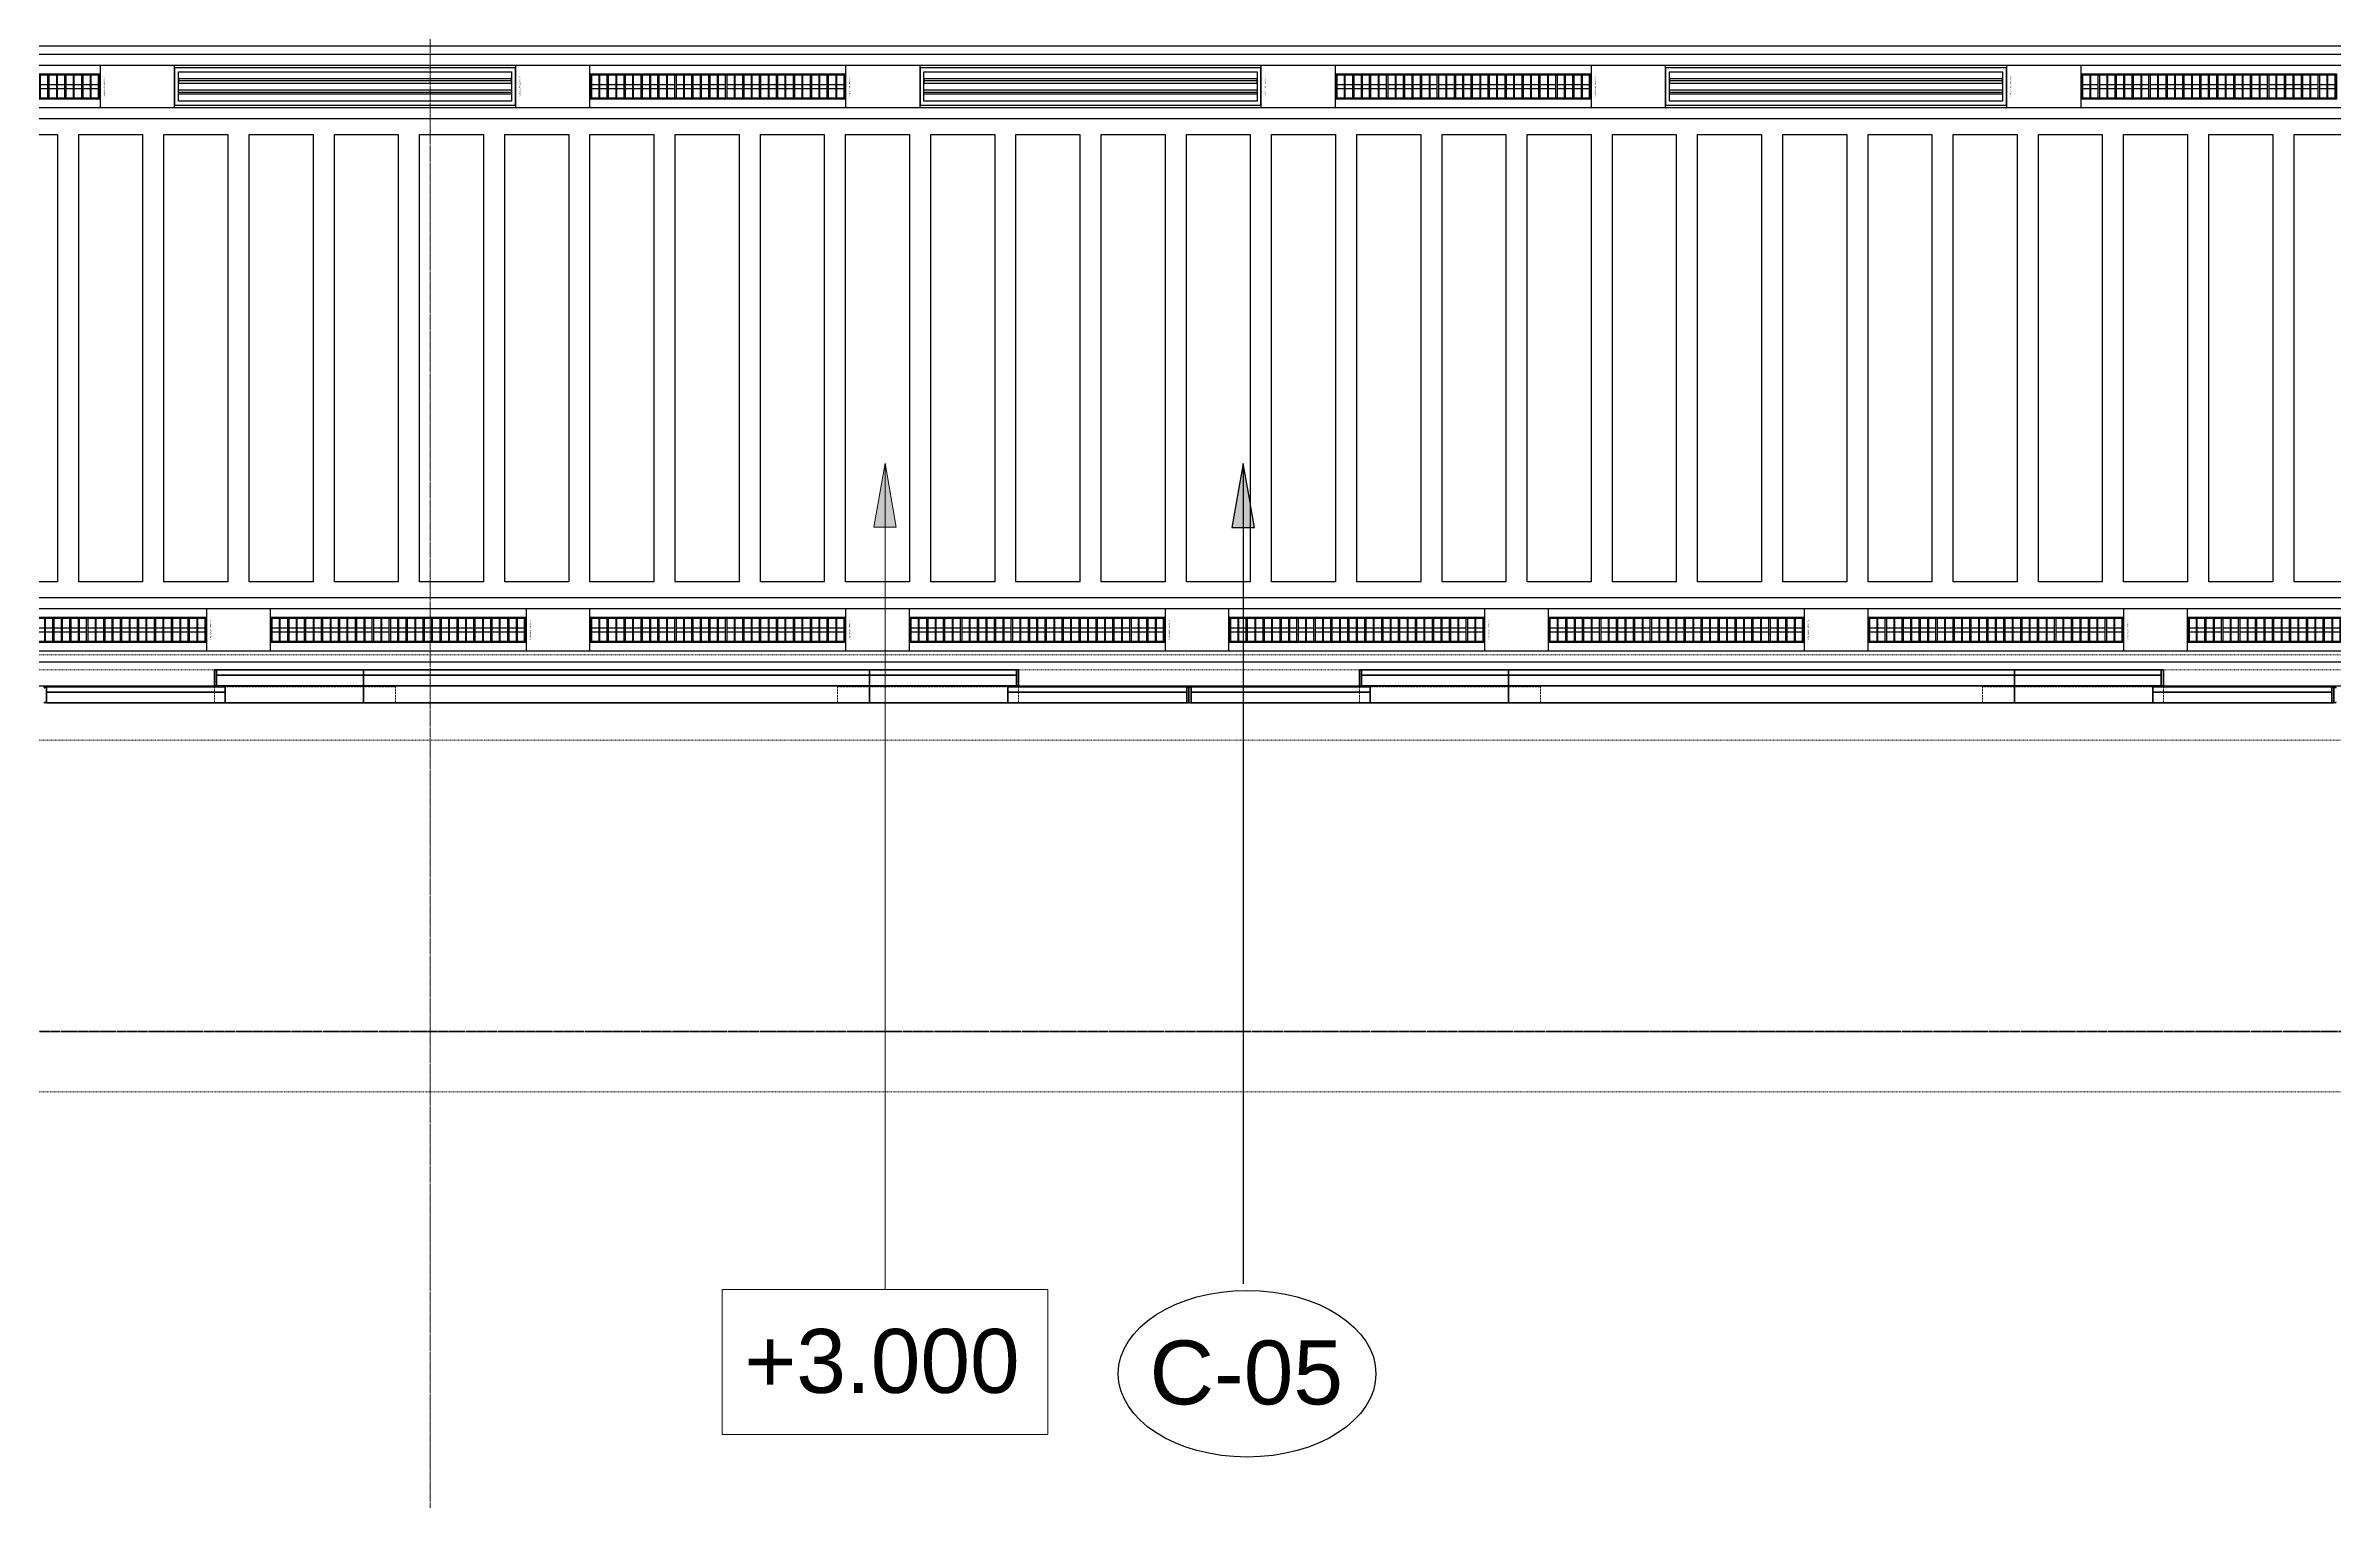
# Model space of a CAD drawing. Header units: millimetres. Extents: x -853488 to -774597, y -17231 to 22435.
# Drawn here: x -803487 to -792743, y -3802 to 3028 of the extents above; entities that cross this region are included whole.
import ezdxf
from ezdxf.enums import TextEntityAlignment as Align
from ezdxf.xclip import XClip

# ---------------------------------------------------------------- set-up
doc = ezdxf.new("R2010")
doc.units = ezdxf.units.MM
doc.header["$XCLIPFRAME"] = 0
for name, pattern in [('DASH', [6.35, 3.175, -3.175]), ('DPA_Grid _ Level 100', [10, 5.5, -1.6, 1.3, -1.6]), ('DPA_Hidden 500', [1.4, 0.8, -0.6])]:
    doc.linetypes.add(name, pattern=pattern)
for name, color, linetype in [('000 - WIPEOUT', 250, 'Continuous'), ('001 - ASCESSORIES', 251, 'Continuous'), ('A04_TUBE SERIES', 2, 'Continuous'), ('A11_ALU.SOLID SHEET', 2, 'Continuous')]:
    doc.layers.add(name, color=color, linetype=linetype)
for name, color, linetype, lineweight in [('A-ANNO-NOTE', 3, 'Continuous', 25), ('A-GENM', 1, 'Continuous', 9), ('A-GENM-HDLN', 2, 'DPA_Hidden 500', 9), ('G-ANNO-SECL', 3, 'Continuous', 9), ('G-ANNO-TEXT', 3, 'Continuous', 9), ('Q-SPCQ', 2, 'Continuous', 35), ('Q-SPCQ-HDLN', 2, 'DASH', 9), ('S-GRID', 251, 'Continuous', 9)]:
    doc.layers.add(name, color=color, linetype=linetype, lineweight=lineweight)
doc.styles.add('Arial_2', font='arial.ttf', dxfattribs={"height": 300})

# ---------------------------------------------------------------- blocks, each defined once
blk = doc.blocks.new('DPA_Speciality_PlatformScreenDoor - Length_135300-12767973-4261-01 ENLARGED UPPER PLATFORM LEVEL - REFLECTED CEILING PLAN - SHEET 2')
at = {"layer": 'A-GENM'}
for p, q in [((76213, -250), (76015, -250)), ((76015, -250), (76213, -250)), ((76108, -250), (76018, -250)), ((76018, -250), (76108, -250)), ((76118, -250), (76208, -250)), ((76208, -250), (76118, -250)), ((80587, -250), (80785, -250)), ((80785, -250), (80587, -250)), ((80682, -250), (80592, -250)), ((80592, -250), (80682, -250)), ((80693, -250), (80783, -250)), ((80783, -250), (80693, -250)), ((81588, -250), (81390, -250)), ((81390, -250), (81588, -250)), ((81483, -250), (81393, -250)), ((81393, -250), (81483, -250)), ((81493, -250), (81583, -250)), ((81583, -250), (81493, -250)), ((85962, -250), (86160, -250)), ((86160, -250), (85962, -250)), ((86057, -250), (85967, -250)), ((85967, -250), (86057, -250)), ((86068, -250), (86158, -250)), ((86158, -250), (86068, -250)), ((76765, -330), (76889, -330)), ((76776, -330), (76829, -330)), ((76825, -330), (76878, -330)), ((78365, -330), (78489, -330)), ((78376, -330), (78429, -330)), ((78425, -330), (78478, -330)), ((82140, -330), (82264, -330)), ((82151, -330), (82204, -330)), ((82200, -330), (82253, -330)), ((83740, -330), (83864, -330)), ((83751, -330), (83804, -330)), ((83800, -330), (83853, -330))]:
    blk.add_line(p, q, dxfattribs=at)
at = {"layer": 'A-GENM-HDLN'}
for p, q in [((76513, -175), (76513, -250)), ((76513, -175), (77363, -175)), ((77363, -250), (77363, -175)), ((79438, -250), (79438, -175)), ((80288, -175), (79438, -175)), ((80288, -175), (80288, -250)), ((81888, -175), (81888, -250)), ((81888, -175), (82738, -175)), ((82738, -250), (82738, -175)), ((84813, -250), (84813, -175)), ((85663, -175), (84813, -175)), ((85663, -175), (85663, -250)), ((76513, -250), (77363, -250)), ((80288, -250), (79438, -250)), ((81888, -250), (82738, -250)), ((85663, -250), (84813, -250))]:
    blk.add_line(p, q, dxfattribs=at)
at = {"layer": 'Q-SPCQ', "linetype": 'DASH', "lineweight": 9}
blk.add_line((61743, 1650), (132340, 1650), dxfattribs=at)
at = {"layer": 'Q-SPCQ'}
for p, q in [((75713, -245), (75713, -180)), ((75713, -180), (75713, -245)), ((75713, -180), (75713, -245)), ((75713, -245), (75713, -180)), ((76563, -175), (75723, -175)), ((75723, -175), (76563, -175)), ((75723, -175), (75723, -225)), ((75723, -175), (75723, -225)), ((75723, -245), (75723, -180)), ((75723, -180), (75723, -245)), ((75753, -175), (76533, -175)), ((76533, -175), (75753, -175)), ((76533, -175), (75753, -175)), ((75753, -175), (76533, -175)), ((76513, -175), (77213, -175)), ((76563, -225), (76563, -175)), ((76563, -175), (76563, -225)), ((77213, -175), (77213, -330)), ((77213, -175), (79588, -175)), ((77213, -330), (77213, -175)), ((77213, -200), (77213, -176)), ((77213, -176), (77213, -200)), ((77213, -305), (77213, -200)), ((77213, -200), (77213, -305)), ((79588, -175), (79588, -330)), ((79588, -175), (80288, -175)), ((79588, -330), (79588, -175)), ((79588, -200), (79588, -176)), ((79588, -176), (79588, -200)), ((79588, -305), (79588, -200)), ((79588, -200), (79588, -305)), ((80238, -175), (81078, -175)), ((81078, -175), (80238, -175)), ((80238, -175), (80238, -225)), ((80238, -225), (80238, -175)), ((81048, -175), (80268, -175)), ((80268, -175), (81048, -175)), ((80268, -175), (81048, -175)), ((81048, -175), (80268, -175)), ((81078, -225), (81078, -175)), ((81078, -225), (81078, -175)), ((81078, -180), (81078, -245)), ((81078, -245), (81078, -180)), ((81088, -245), (81088, -180)), ((81088, -180), (81088, -245)), ((81088, -180), (81088, -245)), ((81088, -245), (81088, -180)), ((81938, -175), (81098, -175)), ((81098, -175), (81938, -175)), ((81098, -175), (81098, -225)), ((81098, -175), (81098, -225)), ((81098, -245), (81098, -180)), ((81098, -180), (81098, -245)), ((81128, -175), (81908, -175)), ((81908, -175), (81128, -175)), ((81908, -175), (81128, -175)), ((81128, -175), (81908, -175)), ((81888, -175), (82588, -175)), ((81938, -225), (81938, -175)), ((81938, -175), (81938, -225)), ((82588, -175), (82588, -330)), ((82588, -175), (84963, -175)), ((82588, -330), (82588, -175)), ((82588, -200), (82588, -176)), ((82588, -176), (82588, -200)), ((82588, -305), (82588, -200)), ((82588, -200), (82588, -305)), ((84963, -175), (84963, -330)), ((84963, -175), (85663, -175)), ((84963, -330), (84963, -175)), ((84963, -200), (84963, -176)), ((84963, -176), (84963, -200)), ((84963, -305), (84963, -200)), ((84963, -200), (84963, -305)), ((85612, -175), (86452, -175)), ((86452, -175), (85612, -175)), ((85612, -175), (85612, -225)), ((85612, -225), (85612, -175)), ((86423, -175), (85642, -175)), ((85642, -175), (86423, -175)), ((85642, -175), (86423, -175)), ((86423, -175), (85642, -175)), ((86452, -225), (86452, -175)), ((86452, -225), (86452, -175)), ((86452, -180), (86452, -245)), ((86452, -245), (86452, -180)), ((75723, -225), (76563, -225)), ((76563, -225), (75723, -225)), ((75723, -250), (75723, -225)), ((75723, -225), (75723, -250)), ((76563, -225), (75723, -225)), ((75723, -225), (75723, -250)), ((75723, -250), (75723, -225)), ((75723, -225), (76563, -225)), ((76563, -225), (75723, -225)), ((75723, -225), (76563, -225)), ((75723, -250), (76563, -250)), ((76563, -250), (75723, -250)), ((75723, -250), (76563, -250)), ((76563, -250), (75723, -250)), ((76533, -225), (75753, -225)), ((75753, -225), (76533, -225)), ((75753, -225), (76533, -225)), ((76533, -225), (75753, -225)), ((76513, -225), (75773, -225)), ((75773, -225), (76513, -225)), ((76513, -225), (75773, -225)), ((75773, -225), (76513, -225)), ((76513, -250), (75773, -250)), ((75773, -250), (76513, -250)), ((76513, -250), (75773, -250)), ((75773, -250), (76513, -250)), ((76513, -305), (76513, -250)), ((76513, -250), (76513, -330)), ((76523, -255), (76513, -255)), ((76513, -255), (76513, -330)), ((76513, -330), (76513, -255)), ((76513, -255), (76523, -255)), ((76513, -329), (76513, -305)), ((76523, -330), (76523, -255)), ((76523, -255), (76523, -330)), ((77213, -255), (76523, -255)), ((76523, -255), (77213, -255)), ((76523, -255), (76523, -305)), ((76523, -255), (76523, -305)), ((77213, -305), (76523, -305)), ((76523, -305), (77203, -305)), ((76523, -305), (76523, -330)), ((76523, -305), (76523, -330)), ((76523, -305), (77203, -305)), ((77203, -305), (76523, -305)), ((76523, -330), (76523, -305)), ((76523, -305), (76523, -330)), ((77213, -305), (76523, -305)), ((76523, -305), (77213, -305)), ((76563, -225), (76563, -250)), ((76563, -225), (76563, -250)), ((76563, -250), (76563, -225)), ((76563, -225), (76563, -250)), ((76573, -255), (77153, -255)), ((77153, -255), (76573, -255)), ((77163, -255), (76573, -255)), ((76573, -255), (77163, -255)), ((77153, -305), (76573, -305)), ((76573, -305), (77153, -305)), ((77153, -305), (76573, -305)), ((76573, -305), (77153, -305)), ((77163, -305), (76573, -305)), ((76573, -305), (77163, -305)), ((76573, -305), (77153, -305)), ((77153, -305), (76573, -305)), ((77203, -305), (77213, -305)), ((79588, -255), (77213, -255)), ((77213, -255), (79588, -255)), ((77213, -255), (77213, -305)), ((77213, -255), (77213, -305)), ((77213, -305), (77213, -255)), ((77213, -255), (77213, -305)), ((77213, -329), (77213, -305)), ((79588, -305), (77213, -305)), ((77213, -305), (77223, -305)), ((77213, -330), (77213, -305)), ((77213, -305), (77213, -330)), ((79588, -305), (77213, -305)), ((77213, -305), (79588, -305)), ((77213, -305), (77213, -329)), ((77213, -330), (77213, -305)), ((77213, -305), (77213, -330)), ((77223, -305), (79578, -305)), ((77223, -305), (79578, -305)), ((79578, -305), (77223, -305)), ((79538, -255), (77263, -255)), ((77263, -255), (79538, -255)), ((79538, -305), (77263, -305)), ((77263, -305), (79538, -305)), ((77273, -255), (79528, -255)), ((79528, -255), (77273, -255)), ((79528, -305), (77273, -305)), ((77273, -305), (79528, -305)), ((79528, -305), (77273, -305)), ((77273, -305), (79528, -305)), ((77273, -305), (79528, -305)), ((79528, -305), (77273, -305)), ((79578, -305), (79588, -305)), ((79588, -255), (80278, -255)), ((80278, -255), (79588, -255)), ((79588, -255), (79588, -305)), ((79588, -305), (79588, -255)), ((79588, -305), (79588, -255)), ((79588, -255), (79588, -305)), ((79588, -329), (79588, -305)), ((79588, -305), (79598, -305)), ((80278, -305), (79588, -305)), ((79588, -305), (79588, -330)), ((79588, -330), (79588, -305)), ((79588, -305), (80278, -305)), ((80278, -305), (79588, -305)), ((79588, -305), (79588, -329)), ((79588, -330), (79588, -305)), ((79588, -305), (79588, -330)), ((79598, -305), (80278, -305)), ((80278, -305), (79598, -305)), ((79598, -305), (80278, -305)), ((79638, -255), (80228, -255)), ((80228, -255), (79638, -255)), ((79638, -305), (80228, -305)), ((80228, -305), (79638, -305)), ((80228, -255), (79648, -255)), ((79648, -255), (80228, -255)), ((79648, -305), (80228, -305)), ((80228, -305), (79648, -305)), ((79648, -305), (80228, -305)), ((80228, -305), (79648, -305)), ((80228, -305), (79648, -305)), ((79648, -305), (80228, -305)), ((81078, -225), (80238, -225)), ((80238, -225), (81078, -225)), ((80238, -250), (80238, -225)), ((80238, -250), (80238, -225)), ((81078, -225), (80238, -225)), ((80238, -225), (80238, -250)), ((80238, -250), (80238, -225)), ((80238, -225), (81078, -225)), ((80238, -225), (81078, -225)), ((81078, -225), (80238, -225)), ((81078, -250), (80238, -250)), ((80238, -250), (81078, -250)), ((80238, -250), (81078, -250)), ((81078, -250), (80238, -250)), ((80268, -225), (81048, -225)), ((81048, -225), (80268, -225)), ((81048, -225), (80268, -225)), ((80268, -225), (81048, -225)), ((80278, -255), (80278, -330)), ((80288, -255), (80278, -255)), ((80278, -255), (80288, -255)), ((80278, -330), (80278, -255)), ((80278, -305), (80278, -255)), ((80278, -305), (80278, -255)), ((80278, -330), (80278, -305)), ((80278, -330), (80278, -305)), ((80278, -305), (80278, -330)), ((80278, -330), (80278, -305)), ((80288, -225), (81028, -225)), ((81028, -225), (80288, -225)), ((80288, -225), (81028, -225)), ((81028, -225), (80288, -225)), ((80288, -250), (81028, -250)), ((81028, -250), (80288, -250)), ((80288, -250), (81028, -250)), ((81028, -250), (80288, -250)), ((80288, -330), (80288, -250)), ((80288, -250), (80288, -305)), ((80288, -330), (80288, -255)), ((80288, -255), (80288, -330)), ((80288, -305), (80288, -329)), ((81078, -225), (81078, -250)), ((81078, -250), (81078, -225)), ((81078, -250), (81078, -225)), ((81078, -225), (81078, -250)), ((81098, -225), (81938, -225)), ((81938, -225), (81098, -225)), ((81098, -250), (81098, -225)), ((81098, -225), (81098, -250)), ((81938, -225), (81098, -225)), ((81098, -225), (81098, -250)), ((81098, -250), (81098, -225)), ((81098, -225), (81938, -225)), ((81938, -225), (81098, -225)), ((81098, -225), (81938, -225)), ((81098, -250), (81938, -250)), ((81938, -250), (81098, -250)), ((81098, -250), (81938, -250)), ((81938, -250), (81098, -250)), ((81908, -225), (81128, -225)), ((81128, -225), (81908, -225)), ((81128, -225), (81908, -225)), ((81908, -225), (81128, -225)), ((81888, -225), (81148, -225)), ((81148, -225), (81888, -225)), ((81888, -225), (81148, -225)), ((81148, -225), (81888, -225)), ((81888, -250), (81148, -250)), ((81148, -250), (81888, -250)), ((81888, -250), (81148, -250)), ((81148, -250), (81888, -250)), ((81888, -305), (81888, -250)), ((81888, -250), (81888, -330)), ((81898, -255), (81888, -255)), ((81888, -255), (81888, -330)), ((81888, -330), (81888, -255)), ((81888, -255), (81898, -255)), ((81888, -329), (81888, -305)), ((81898, -330), (81898, -255)), ((81898, -255), (81898, -330)), ((82588, -255), (81898, -255)), ((81898, -255), (82588, -255)), ((81898, -255), (81898, -305)), ((81898, -255), (81898, -305)), ((82588, -305), (81898, -305)), ((81898, -305), (82578, -305)), ((81898, -305), (81898, -330)), ((81898, -305), (81898, -330)), ((81898, -305), (82578, -305)), ((82578, -305), (81898, -305)), ((81898, -330), (81898, -305)), ((81898, -305), (81898, -330)), ((82588, -305), (81898, -305)), ((81898, -305), (82588, -305)), ((81938, -225), (81938, -250)), ((81938, -225), (81938, -250)), ((81938, -250), (81938, -225)), ((81938, -225), (81938, -250)), ((81948, -255), (82528, -255)), ((82528, -255), (81948, -255)), ((82538, -255), (81948, -255)), ((81948, -255), (82538, -255)), ((82528, -305), (81948, -305)), ((81948, -305), (82528, -305)), ((82528, -305), (81948, -305)), ((81948, -305), (82528, -305)), ((82538, -305), (81948, -305)), ((81948, -305), (82538, -305)), ((81948, -305), (82528, -305)), ((82528, -305), (81948, -305)), ((82578, -305), (82588, -305)), ((84963, -255), (82588, -255)), ((82588, -255), (84963, -255)), ((82588, -255), (82588, -305)), ((82588, -255), (82588, -305)), ((82588, -305), (82588, -255)), ((82588, -255), (82588, -305)), ((82588, -329), (82588, -305)), ((84963, -305), (82588, -305)), ((82588, -305), (82598, -305)), ((82588, -330), (82588, -305)), ((82588, -305), (82588, -330)), ((84963, -305), (82588, -305)), ((82588, -305), (84963, -305)), ((82588, -305), (82588, -329)), ((82588, -330), (82588, -305)), ((82588, -305), (82588, -330)), ((82598, -305), (84953, -305)), ((82598, -305), (84953, -305)), ((84953, -305), (82598, -305)), ((84913, -255), (82638, -255)), ((82638, -255), (84913, -255)), ((84913, -305), (82638, -305)), ((82638, -305), (84913, -305)), ((82648, -255), (84903, -255)), ((84903, -255), (82648, -255)), ((84903, -305), (82648, -305)), ((82648, -305), (84903, -305)), ((84903, -305), (82648, -305)), ((82648, -305), (84903, -305)), ((82648, -305), (84903, -305)), ((84903, -305), (82648, -305)), ((84953, -305), (84963, -305)), ((84963, -255), (85653, -255)), ((85653, -255), (84963, -255)), ((84963, -255), (84963, -305)), ((84963, -305), (84963, -255)), ((84963, -305), (84963, -255)), ((84963, -255), (84963, -305)), ((84963, -329), (84963, -305)), ((84963, -305), (84973, -305)), ((85653, -305), (84963, -305)), ((84963, -305), (84963, -330)), ((84963, -330), (84963, -305)), ((84963, -305), (85653, -305)), ((85653, -305), (84963, -305)), ((84963, -305), (84963, -329)), ((84963, -330), (84963, -305)), ((84963, -305), (84963, -330)), ((84973, -305), (85653, -305)), ((85653, -305), (84973, -305)), ((84973, -305), (85653, -305)), ((85013, -255), (85602, -255)), ((85602, -255), (85013, -255)), ((85013, -305), (85602, -305)), ((85602, -305), (85013, -305)), ((85602, -255), (85023, -255)), ((85023, -255), (85602, -255)), ((85023, -305), (85602, -305)), ((85602, -305), (85023, -305)), ((85023, -305), (85602, -305)), ((85602, -305), (85023, -305)), ((85602, -305), (85023, -305)), ((85023, -305), (85602, -305)), ((86452, -225), (85612, -225)), ((85612, -225), (86452, -225)), ((85612, -250), (85612, -225)), ((85612, -250), (85612, -225)), ((86452, -225), (85612, -225)), ((85612, -225), (85612, -250)), ((85612, -250), (85612, -225)), ((85612, -225), (86452, -225)), ((85612, -225), (86452, -225)), ((86452, -225), (85612, -225)), ((86452, -250), (85612, -250)), ((85612, -250), (86452, -250)), ((85612, -250), (86452, -250)), ((86452, -250), (85612, -250)), ((85642, -225), (86423, -225)), ((86423, -225), (85642, -225)), ((86423, -225), (85642, -225)), ((85642, -225), (86423, -225)), ((85653, -255), (85653, -330)), ((85663, -255), (85653, -255)), ((85653, -255), (85663, -255)), ((85653, -330), (85653, -255)), ((85653, -305), (85653, -255)), ((85653, -305), (85653, -255)), ((85653, -330), (85653, -305)), ((85653, -330), (85653, -305)), ((85653, -305), (85653, -330)), ((85653, -330), (85653, -305)), ((85663, -225), (86402, -225)), ((86402, -225), (85663, -225)), ((85663, -225), (86402, -225)), ((86402, -225), (85663, -225)), ((85663, -250), (86402, -250)), ((86402, -250), (85663, -250)), ((85663, -250), (86402, -250)), ((86402, -250), (85663, -250)), ((85663, -330), (85663, -250)), ((85663, -250), (85663, -305)), ((85663, -330), (85663, -255)), ((85663, -255), (85663, -330)), ((85663, -305), (85663, -329)), ((86452, -225), (86452, -250)), ((86452, -250), (86452, -225)), ((86452, -250), (86452, -225)), ((86452, -225), (86452, -250)), ((76513, -330), (77213, -330)), ((76513, -330), (76523, -330)), ((76523, -330), (76513, -330)), ((77203, -330), (76523, -330)), ((76523, -330), (77213, -330)), ((76523, -330), (77203, -330)), ((77203, -330), (76523, -330)), ((77153, -330), (76573, -330)), ((76573, -330), (77153, -330)), ((77153, -330), (76573, -330)), ((76573, -330), (77153, -330)), ((77213, -330), (77203, -330)), ((77213, -330), (79588, -330)), ((77223, -330), (77213, -330)), ((77213, -330), (79588, -330)), ((79578, -330), (77223, -330)), ((77223, -330), (79578, -330)), ((79578, -330), (77223, -330)), ((79528, -330), (77273, -330)), ((77273, -330), (79528, -330)), ((79528, -330), (77273, -330)), ((77273, -330), (79528, -330)), ((79588, -330), (79578, -330)), ((79588, -330), (80288, -330)), ((79588, -330), (80278, -330)), ((79598, -330), (79588, -330)), ((80278, -330), (79598, -330)), ((80278, -330), (79598, -330)), ((79598, -330), (80278, -330)), ((79648, -330), (80228, -330)), ((80228, -330), (79648, -330)), ((79648, -330), (80228, -330)), ((80228, -330), (79648, -330)), ((80278, -330), (80288, -330)), ((80288, -330), (80278, -330)), ((81888, -330), (82588, -330)), ((81888, -330), (81898, -330)), ((81898, -330), (81888, -330)), ((82578, -330), (81898, -330)), ((81898, -330), (82588, -330)), ((81898, -330), (82578, -330)), ((82578, -330), (81898, -330)), ((82528, -330), (81948, -330)), ((81948, -330), (82528, -330)), ((82528, -330), (81948, -330)), ((81948, -330), (82528, -330)), ((82588, -330), (82578, -330)), ((82588, -330), (84963, -330)), ((82598, -330), (82588, -330)), ((82588, -330), (84963, -330)), ((84953, -330), (82598, -330)), ((82598, -330), (84953, -330)), ((84953, -330), (82598, -330)), ((84903, -330), (82648, -330)), ((82648, -330), (84903, -330)), ((84903, -330), (82648, -330)), ((82648, -330), (84903, -330)), ((84963, -330), (84953, -330)), ((84963, -330), (85663, -330)), ((84963, -330), (85653, -330)), ((84973, -330), (84963, -330)), ((85653, -330), (84973, -330)), ((85653, -330), (84973, -330)), ((84973, -330), (85653, -330)), ((85023, -330), (85602, -330)), ((85602, -330), (85023, -330)), ((85023, -330), (85602, -330)), ((85602, -330), (85023, -330)), ((85653, -330), (85663, -330)), ((85663, -330), (85653, -330))]:
    blk.add_line(p, q, dxfattribs=at)
for centre, start, end in [((75708, -180), 0, 180), ((75708, -180), 360, 30), ((75718, -180), 0, 180), ((75718, -180), 150, 180), ((75718, -180), 60, 120), ((75718, -180), 0, 45), ((81083, -180), 0, 180), ((81083, -180), 135, 180), ((81083, -180), 60, 120), ((81083, -180), 360, 30), ((81093, -180), 0, 180), ((81093, -180), 150, 180), ((81093, -180), 60, 120), ((81093, -180), 0, 45), ((86458, -180), 0, 180), ((86458, -180), 135, 180), ((75708, -245), 180, 0), ((75708, -245), 330, 0), ((75718, -245), 180, 210), ((75718, -245), 180, 360), ((75718, -245), 240, 300), ((75718, -245), 330, 360), ((81083, -245), 180, 210), ((81083, -245), 180, 0), ((81083, -245), 240, 300), ((81083, -245), 330, 0), ((81093, -245), 180, 210), ((81093, -245), 180, 360), ((81093, -245), 240, 300), ((81093, -245), 330, 360), ((86458, -245), 180, 210), ((86458, -245), 180, 0)]:
    blk.add_arc(centre, 5, start, end, dxfattribs=at)
at = {"layer": 'Q-SPCQ-HDLN'}
for p, q in [((132340, 0), (61743, 0)), ((132340, -330), (61743, -330)), ((132340, -400), (61743, -400))]:
    blk.add_line(p, q, dxfattribs=at)
blk = doc.blocks.new('Ceiling Tags - Ceiling Tags-9510765-4261-01 ENLARGED UPPER PLATFORM LEVEL - REFLECTED CEILING PLAN - SHEET 2')
at = {"layer": 'A-ANNO-NOTE'}
blk.add_ellipse((0, 0), major_axis=(6.05, 0), ratio=0.646436, dxfattribs=at)
blk = doc.blocks.new('*U1666')
at = {"layer": 'S-GRID', "linetype": 'DPA_Grid _ Level 100'}
blk.add_line((0, -19375), (0, 17167.1), dxfattribs=at)
blk = doc.blocks.new('*U470')
at = {"color": 1}
blk.add_wipeout([(600, -60), (-600, -60), (-600, 60), (600, 60)], dxfattribs=at).dxf.layer = '000 - WIPEOUT'
at = {"layer": '001 - ASCESSORIES', "color": 0}
blk.add_lwpolyline([(600, -60), (-600, -60), (-600, 60), (600, 60)], close=True, dxfattribs=at)
at = {"layer": '001 - ASCESSORIES'}
for points in [[(-593, -55), (-598, -55), (-598, 55), (-593, 55)], [(595, -55), (-595, -55), (-595, 55), (595, 55)], [(-559, -55), (-554, -55), (-554, 55), (-559, 55)], [(-514, -55), (-519, -55), (-519, 55), (-514, 55)], [(-479, -55), (-474, -55), (-474, 55), (-479, 55)], [(-435, -55), (-440, -55), (-440, 55), (-435, 55)], [(-400, -55), (-395, -55), (-395, 55), (-400, 55)], [(-355, -55), (-360, -55), (-360, 55), (-355, 55)], [(-320, -55), (-315, -55), (-315, 55), (-320, 55)], [(-276, -55), (-281, -55), (-281, 55), (-276, 55)], [(-241, -55), (-236, -55), (-236, 55), (-241, 55)], [(-196, -55), (-201, -55), (-201, 55), (-196, 55)], [(-161, -55), (-156, -55), (-156, 55), (-161, 55)], [(-117, -55), (-122, -55), (-122, 55), (-117, 55)], [(-82, -55), (-77, -55), (-77, 55), (-82, 55)], [(-37, -55), (-42, -55), (-42, 55), (-37, 55)], [(-3, -55), (3, -55), (3, 55), (-3, 55)], [(42, -55), (37, -55), (37, 55), (42, 55)], [(77, -55), (82, -55), (82, 55), (77, 55)], [(122, -55), (117, -55), (117, 55), (122, 55)], [(156, -55), (161, -55), (161, 55), (156, 55)], [(201, -55), (196, -55), (196, 55), (201, 55)], [(236, -55), (241, -55), (241, 55), (236, 55)], [(281, -55), (276, -55), (276, 55), (281, 55)], [(315, -55), (320, -55), (320, 55), (315, 55)], [(360, -55), (355, -55), (355, 55), (360, 55)], [(395, -55), (400, -55), (400, 55), (395, 55)], [(440, -55), (435, -55), (435, 55), (440, 55)], [(474, -55), (479, -55), (479, 55), (474, 55)], [(519, -55), (514, -55), (514, 55), (519, 55)], [(554, -55), (559, -55), (559, 55), (554, 55)], [(598, -55), (593, -55), (593, 55), (598, 55)]]:
    blk.add_lwpolyline(points, close=True, dxfattribs=at)
for points in [[(-593, 10), (-559, 10)], [(-554, 10), (-519, 10)], [(-514, 10), (-479, 10)], [(-474, 10), (-440, 10)], [(-435, 10), (-400, 10)], [(-395, 10), (-360, 10)], [(-355, 10), (-320, 10)], [(-315, 10), (-281, 10)], [(-276, 10), (-241, 10)], [(-236, 10), (-201, 10)], [(-196, 10), (-161, 10)], [(-156, 10), (-122, 10)], [(-117, 10), (-82, 10)], [(-77, 10), (-42, 10)], [(-37, 10), (-3, 10)], [(3, 10), (37, 10)], [(42, 10), (77, 10)], [(82, 10), (117, 10)], [(122, 10), (156, 10)], [(161, 10), (196, 10)], [(201, 10), (236, 10)], [(241, 10), (276, 10)], [(281, 10), (315, 10)], [(320, 10), (355, 10)], [(360, 10), (395, 10)], [(400, 10), (435, 10)], [(440, 10), (474, 10)], [(479, 10), (514, 10)], [(519, 10), (554, 10)], [(559, 10), (593, 10)], [(-593, -10), (-559, -10)], [(-554, -10), (-519, -10)], [(-514, -10), (-479, -10)], [(-474, -10), (-440, -10)], [(-435, -10), (-400, -10)], [(-395, -10), (-360, -10)], [(-355, -10), (-320, -10)], [(-315, -10), (-281, -10)], [(-276, -10), (-241, -10)], [(-236, -10), (-201, -10)], [(-196, -10), (-161, -10)], [(-156, -10), (-122, -10)], [(-117, -10), (-82, -10)], [(-77, -10), (-42, -10)], [(-37, -10), (-3, -10)], [(3, -10), (37, -10)], [(42, -10), (77, -10)], [(82, -10), (117, -10)], [(122, -10), (156, -10)], [(161, -10), (196, -10)], [(201, -10), (236, -10)], [(241, -10), (276, -10)], [(281, -10), (315, -10)], [(320, -10), (355, -10)], [(360, -10), (395, -10)], [(400, -10), (435, -10)], [(440, -10), (474, -10)], [(479, -10), (514, -10)], [(519, -10), (554, -10)], [(559, -10), (593, -10)]]:
    blk.add_lwpolyline(points, dxfattribs=at)
blk = doc.blocks.new('*U473')
at = {"layer": 'A11_ALU.SOLID SHEET', "color": 0}
blk.add_lwpolyline([(350, -98.8), (350, 98.8), (0, 98.8), (0, -98.8)], close=True, dxfattribs=at)
at = {"layer": 'Defpoints', "color": 250}
blk.add_point((0, 0), dxfattribs=at)
blk.add_text('AL.SHEET-HAT-TYPE-R', height=6, rotation=270, dxfattribs=at).set_placement((15, 0), align=Align.BOTTOM_CENTER)
blk = doc.blocks.new('*U475')
at = {"layer": '001 - ASCESSORIES', "color": 0, "linetype": 'ByBlock'}
blk.add_lwpolyline([(800, 87), (-800, 87), (-800, -87), (800, -87)], close=True, dxfattribs=at)
at = {"layer": '001 - ASCESSORIES', "linetype": 'ByBlock'}
for points in [[(-782, 69), (782, 69), (782, -69), (-782, -69)], [(782, 36), (-782, 36), (-782, 16), (782, 16)], [(-782, -16), (782, -16), (782, -36), (-782, -36)]]:
    blk.add_lwpolyline(points, close=True, dxfattribs=at)
for points in [[(782, 26), (-782, 26)], [(-782, -26), (782, -26)]]:
    blk.add_lwpolyline(points, dxfattribs=at)
blk = doc.blocks.new('*U478')
at = {"layer": 'A11_ALU.SOLID SHEET', "color": 0}
blk.add_lwpolyline([(300, -98.8), (300, 98.8), (0, 98.8), (0, -98.8)], close=True, dxfattribs=at)
at = {"layer": 'Defpoints', "color": 250}
blk.add_point((0, 0), dxfattribs=at)
blk.add_text('AL.SHEET-HAT-TYPE-R', height=6, rotation=270, dxfattribs=at).set_placement((15, 0), align=Align.BOTTOM_CENTER)
blk = doc.blocks.new('*U495')
blk.add_attdef('EXTR.OVL-LENGTH_', (-25, -59), '', height=5)
blk.add_wipeout([(-25, 0), (25, 0), (25, 67400), (-25, 67400)]).dxf.layer = '000 - WIPEOUT'
at = {"layer": 'A04_TUBE SERIES', "color": 0}
blk.add_lwpolyline([(-25, 0), (25, 0), (25, 67400), (-25, 67400)], close=True, dxfattribs=at)
blk = doc.blocks.new('*U497')
blk.add_attdef('EXTR.OVL-LENGTH_', (-25, -59), '', height=5)
blk.add_wipeout([(-25, 0), (25, 0), (25, 67400), (-25, 67400)]).dxf.layer = '000 - WIPEOUT'
at = {"layer": 'A04_TUBE SERIES', "color": 0}
blk.add_lwpolyline([(-25, 0), (25, 0), (25, 67400), (-25, 67400)], close=True, dxfattribs=at)
blk = doc.blocks.new('*U499')
blk.add_attdef('EXTR.OVL-LENGTH_', (-25, -59), '', height=5)
blk.add_wipeout([(-25, 0), (25, 0), (25, 67400), (-25, 67400)]).dxf.layer = '000 - WIPEOUT'
at = {"layer": 'A04_TUBE SERIES', "color": 0}
blk.add_lwpolyline([(-25, 0), (25, 0), (25, 67400), (-25, 67400)], close=True, dxfattribs=at)
blk = doc.blocks.new('*U501')
blk.add_attdef('EXTR.OVL-LENGTH_', (-25, -59), '', height=5)
blk.add_wipeout([(-25, 0), (25, 0), (25, 67400), (-25, 67400)]).dxf.layer = '000 - WIPEOUT'
at = {"layer": 'A04_TUBE SERIES', "color": 0}
blk.add_lwpolyline([(-25, 0), (25, 0), (25, 67400), (-25, 67400)], close=True, dxfattribs=at)
blk = doc.blocks.new('*U622')
at = {"color": 3}
for points in [[(-1050, -14450), (1050, -14450), (1050, -14750), (-1050, -14750)], [(-1050, -14850), (1050, -14850), (1050, -15150), (-1050, -15150)], [(-1050, -15250), (1050, -15250), (1050, -15550), (-1050, -15550)], [(-1050, -15650), (1050, -15650), (1050, -15950), (-1050, -15950)], [(-1050, -16050), (1050, -16050), (1050, -16350), (-1050, -16350)], [(-1050, -16450), (1050, -16450), (1050, -16750), (-1050, -16750)], [(-1050, -16850), (1050, -16850), (1050, -17150), (-1050, -17150)], [(-1050, -17250), (1050, -17250), (1050, -17550), (-1050, -17550)], [(-1050, -17650), (1050, -17650), (1050, -17950), (-1050, -17950)], [(-1050, -18050), (1050, -18050), (1050, -18350), (-1050, -18350)], [(-1050, -18450), (1050, -18450), (1050, -18750), (-1050, -18750)], [(-1050, -18850), (1050, -18850), (1050, -19150), (-1050, -19150)], [(-1050, -19250), (1050, -19250), (1050, -19550), (-1050, -19550)], [(-1050, -19650), (1050, -19650), (1050, -19950), (-1050, -19950)], [(-1050, -20050), (1050, -20050), (1050, -20350), (-1050, -20350)], [(-1050, -20450), (1050, -20450), (1050, -20750), (-1050, -20750)], [(-1050, -20850), (1050, -20850), (1050, -21150), (-1050, -21150)], [(-1050, -21250), (1050, -21250), (1050, -21550), (-1050, -21550)], [(-1050, -21650), (1050, -21650), (1050, -21950), (-1050, -21950)], [(-1050, -22050), (1050, -22050), (1050, -22350), (-1050, -22350)], [(-1050, -22450), (1050, -22450), (1050, -22750), (-1050, -22750)], [(-1050, -22850), (1050, -22850), (1050, -23150), (-1050, -23150)], [(-1050, -23250), (1050, -23250), (1050, -23550), (-1050, -23550)], [(-1050, -23650), (1050, -23650), (1050, -23950), (-1050, -23950)], [(-1050, -24050), (1050, -24050), (1050, -24350), (-1050, -24350)], [(-1050, -24450), (1050, -24450), (1050, -24750), (-1050, -24750)], [(-1050, -24850), (1050, -24850), (1050, -25150), (-1050, -25150)], [(-1050, -25250), (1050, -25250), (1050, -25550), (-1050, -25550)]]:
    blk.add_wipeout(points, dxfattribs=at).dxf.layer = '000 - WIPEOUT'
at = {"layer": 'A11_ALU.SOLID SHEET', "color": 0, "linetype": 'ByBlock'}
for points in [[(-1050, -14750), (1050, -14750), (1050, -14450), (-1050, -14450)], [(-1050, -15150), (1050, -15150), (1050, -14850), (-1050, -14850)], [(-1050, -15550), (1050, -15550), (1050, -15250), (-1050, -15250)], [(-1050, -15950), (1050, -15950), (1050, -15650), (-1050, -15650)], [(-1050, -16350), (1050, -16350), (1050, -16050), (-1050, -16050)], [(-1050, -16750), (1050, -16750), (1050, -16450), (-1050, -16450)], [(-1050, -17150), (1050, -17150), (1050, -16850), (-1050, -16850)], [(-1050, -17550), (1050, -17550), (1050, -17250), (-1050, -17250)], [(-1050, -17950), (1050, -17950), (1050, -17650), (-1050, -17650)], [(-1050, -18350), (1050, -18350), (1050, -18050), (-1050, -18050)], [(-1050, -18750), (1050, -18750), (1050, -18450), (-1050, -18450)], [(-1050, -19150), (1050, -19150), (1050, -18850), (-1050, -18850)], [(-1050, -19550), (1050, -19550), (1050, -19250), (-1050, -19250)], [(-1050, -19950), (1050, -19950), (1050, -19650), (-1050, -19650)], [(-1050, -20350), (1050, -20350), (1050, -20050), (-1050, -20050)], [(-1050, -20750), (1050, -20750), (1050, -20450), (-1050, -20450)], [(-1050, -21150), (1050, -21150), (1050, -20850), (-1050, -20850)], [(-1050, -21550), (1050, -21550), (1050, -21250), (-1050, -21250)], [(-1050, -21950), (1050, -21950), (1050, -21650), (-1050, -21650)], [(-1050, -22350), (1050, -22350), (1050, -22050), (-1050, -22050)], [(-1050, -22750), (1050, -22750), (1050, -22450), (-1050, -22450)], [(-1050, -23150), (1050, -23150), (1050, -22850), (-1050, -22850)], [(-1050, -23550), (1050, -23550), (1050, -23250), (-1050, -23250)], [(-1050, -23950), (1050, -23950), (1050, -23650), (-1050, -23650)], [(-1050, -24350), (1050, -24350), (1050, -24050), (-1050, -24050)], [(-1050, -24750), (1050, -24750), (1050, -24450), (-1050, -24450)], [(-1050, -25150), (1050, -25150), (1050, -24850), (-1050, -24850)], [(-1050, -25550), (1050, -25550), (1050, -25250), (-1050, -25250)]]:
    blk.add_lwpolyline(points, close=True, dxfattribs=at)
blk = doc.blocks.new('*U1837')
blk.add_lwpolyline([(27650, -552), (-107450, -552), (-107450, -3555), (27650, -3555)], close=True)
for p in [(-57400, -742), (-57400, -742), (-53900, -742), (-53900, -742), (-50400, -742), (-50400, -742)]:
    blk.add_blockref('*U475', p)
at = {"layer": 'A11_ALU.SOLID SHEET', "color": 1}
for name, p in [('*U473', (-56600, -742)), ('*U473', (-53100, -742)), ('*U473', (-49600, -742)), ('*U473', (-49600, -742)), ('*U478', (-58050, -3292)), ('*U478', (-55050, -3292)), ('*U478', (-52050, -3292)), ('*U478', (-49050, -3292))]:
    blk.add_blockref(name, p, dxfattribs=at)
for p in [(-59150, -742), (-55650, -742), (-52150, -742), (-48650, -742), (-58650, -3292), (-57150, -3292), (-54150, -3292), (-51150, -3292), (-48150, -3292)]:
    blk.add_blockref('*U470', p)
at = {"layer": 'A11_ALU.SOLID SHEET', "color": 0, "linetype": 'ByBlock', "xscale": -1, "rotation": 90}
blk.add_blockref('*U622', (-73500, -2017), dxfattribs=at)
blk.add_blockref('*U470', (-48650, -742))
at = {"layer": 'A11_ALU.SOLID SHEET', "color": 1}
for name, p in [('*U473', (-58550, -742)), ('*U473', (-56600, -742)), ('*U473', (-55050, -742)), ('*U473', (-53100, -742)), ('*U473', (-51550, -742)), ('*U478', (-56550, -3292)), ('*U478', (-53550, -3292)), ('*U478', (-50550, -3292))]:
    blk.add_blockref(name, p, dxfattribs=at)
for p in [(-59150, -742), (-55650, -742), (-52150, -742), (-55650, -3292), (-52650, -3292), (-49650, -3292)]:
    blk.add_blockref('*U470', p)
at = {"layer": 'A04_TUBE SERIES', "color": 0, "linetype": 'ByBlock', "rotation": 90}
for name, p in [('*U499', (-39950, -3167)), ('*U501', (-39950, -3417))]:
    blk.add_blockref(name, p, dxfattribs=at)
at = {"layer": 'A11_ALU.SOLID SHEET', "color": 1}
for p in [(-58550, -742), (-55050, -742), (-51550, -742)]:
    blk.add_blockref('*U473', p, dxfattribs=at)
at = {"layer": 'A04_TUBE SERIES', "color": 0, "linetype": 'ByBlock', "rotation": 90}
for name, p in [('*U495', (-39950, -617)), ('*U497', (-39950, -867))]:
    blk.add_blockref(name, p, dxfattribs=at)

msp = doc.modelspace()

# ---------------------------------------------------------------- linework, layer by layer
at = {"layer": 'G-ANNO-SECL', "linetype": 'DPA_Grid _ Level 100', "lineweight": 50}
msp.add_line((-849904, -1598), (-777531, -1598), dxfattribs=at)
at = {"layer": 'G-ANNO-TEXT', "color": 10, "flags": 128}
msp.add_lwpolyline([(-800311, -2808), (-798782, -2808), (-798782, -3490), (-800311, -3490)], close=True, dxfattribs=at)

# ---------------------------------------------------------------- block references
at = {"layer": 'A-ANNO-NOTE', "xscale": 100, "yscale": 100, "zscale": 100}
msp.add_blockref('Ceiling Tags - Ceiling Tags-9510765-4261-01 ENLARGED UPPER PLATFORM LEVEL - REFLECTED CEILING PLAN - SHEET 2', (-797847, -3204), dxfattribs=at)
at = {"layer": 'A11_ALU.SOLID SHEET'}
ref = msp.add_blockref('*U1837', (-744682, 3579), dxfattribs=at)
XClip(ref).set_block_clipping_path([(-104690.1238047112, -9620.0029952963), (-34092.6543255156, 10334.9999958097)])

# ---------------------------------------------------------------- texts
at = {"layer": 'A-ANNO-NOTE', "lineweight": 9, "insert": (-798305, -3048), "char_height": 300, "width": 1114.35, "attachment_point": 1, "style": 'Arial_2'}
msp.add_mtext('C-05', dxfattribs=at)
at = {"layer": 'G-ANNO-TEXT', "color": 7, "insert": (-800208, -2994), "char_height": 300, "width": 1595.36, "attachment_point": 1, "style": 'Arial_2'}
msp.add_mtext('+3.000', dxfattribs=at)

# ---------------------------------------------------------------- next in the draw order: hatches: boundary and pattern name
at = {"layer": 'A-ANNO-NOTE'}
msp.add_hatch(color=256, dxfattribs=at).paths.add_polyline_path([(-797865, 1067), (-797918, 767), (-797812, 767)])
at = {"layer": 'G-ANNO-TEXT'}
msp.add_hatch(color=7, dxfattribs=at).paths.add_polyline_path([(-799546, 1069), (-799599, 769), (-799494, 769)])

# ---------------------------------------------------------------- next in the draw order: linework, layer by layer
at = {"layer": 'A-ANNO-NOTE'}
for p, q in [((-797865, 1067), (-797918, 767)), ((-797812, 767), (-797865, 1067)), ((-797865, 1067), (-797865, -2782)), ((-797918, 767), (-797812, 767))]:
    msp.add_line(p, q, dxfattribs=at)
at = {"layer": 'G-ANNO-TEXT', "color": 10}
for p, q in [((-799546, 1069), (-799599, 769)), ((-799494, 769), (-799546, 1069)), ((-799546, 1069), (-799546, -2808)), ((-799599, 769), (-799494, 769))]:
    msp.add_line(p, q, dxfattribs=at)

# ---------------------------------------------------------------- next in the draw order: block references
msp.add_blockref('*U1666', (-801682, 3579))
at = {"layer": 'Q-SPCQ', "rotation": 180}
msp.add_blockref('DPA_Speciality_PlatformScreenDoor - Length_135300-12767973-4261-01 ENLARGED UPPER PLATFORM LEVEL - REFLECTED CEILING PLAN - SHEET 2', (-717032, -231), dxfattribs=at)

doc.saveas('drawing.dxf')
